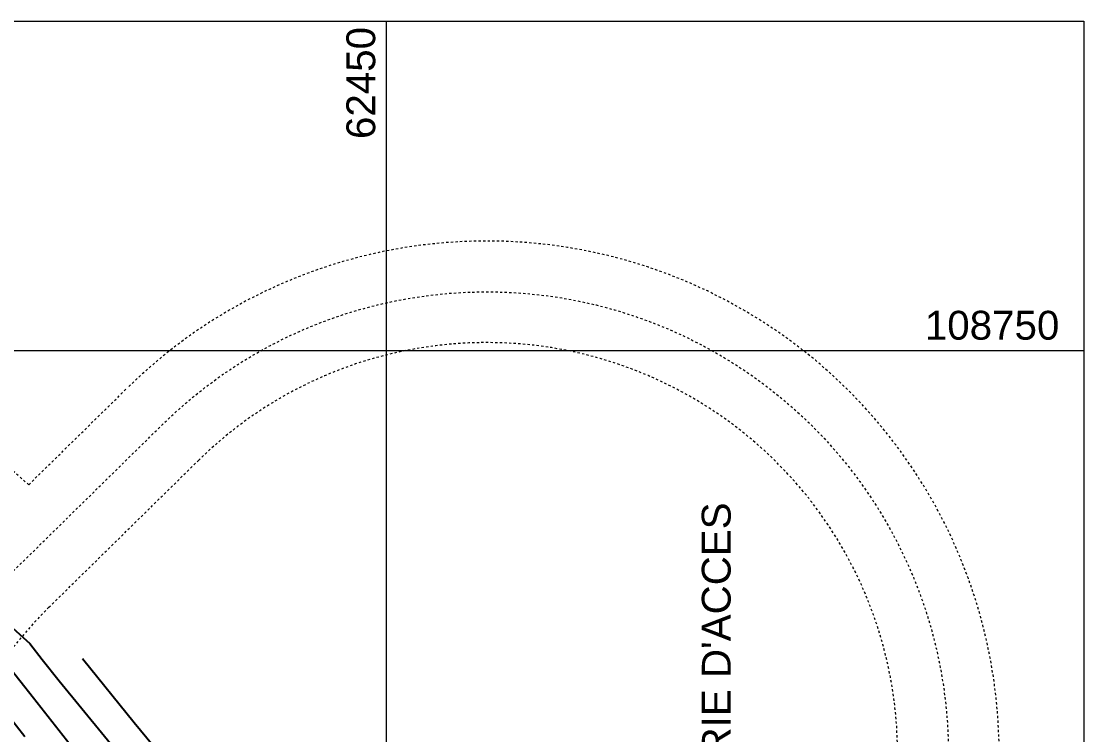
# Model space of a CAD drawing. Extents: x 62344 to 62624, y 108620 to 109406.
# Drawn here: x 62434.2 to 62480.21, y 108733.35 to 108764.27 of the extents above; entities that cross this region are included whole.
import ezdxf
from ezdxf.enums import TextEntityAlignment as Align

# ---------------------------------------------------------------- set-up
doc = ezdxf.new("R2010")
doc.units = 0
doc.header["$LTSCALE"] = 0.039369
doc.header["$MEASUREMENT"] = 0
for name, pattern in [('NASCOSTA', [9.525, 6.35, -3.175]), ('TRATTEGGIATA', [0.75, 0.5, -0.25]), ('TRATTOPUNTO2', [0.5, 0.25, -0.125, 0, -0.125])]:
    doc.linetypes.add(name, pattern=pattern)
for name, color, linetype in [('coordinate', 2, 'Continuous'), ('curve livello 1m', 2, 'Continuous'), ('LIN010TR', 2, 'NASCOSTA'), ('LIN018CO', 6, 'Continuous'), ('LIN025CO', 7, 'Continuous')]:
    doc.layers.add(name, color=color, linetype=linetype)
doc.styles.add('ARIAL', font='arial.ttf')

msp = doc.modelspace()

# ---------------------------------------------------------------- linework, layer by layer
at = {"layer": 'coordinate', "linetype": 'Continuous', "lineweight": 0}
for p, q in [((62449.99999, 108764.27057), (62449.99999, 108620.31839)), ((62343.81004, 108750.00002), (62480.2144, 108750.00002))]:
    msp.add_line(p, q, dxfattribs=at)
at = {"layer": 'curve livello 1m', "flags": 128}
for points in [[(62431.61584, 108739.94717), (62434.56915, 108737.3015), (62434.56915, 108737.3015), (62435.10748, 108736.61918), (62435.83472, 108735.69185), (62435.83472, 108735.69185), (62439.8922, 108730.72777)], [(62436.31834, 108732.91403), (62434.72637, 108734.944), (62433.54793, 108736.43764)], [(62441.35089, 108731.12929), (62439.08898, 108733.87423), (62436.849, 108736.63709)], [(62434.34526, 108733.26883), (62432.5267, 108735.57379)]]:
    msp.add_lwpolyline(points, dxfattribs=at)
at = {"layer": 'LIN010TR', "linetype": 'TRATTOPUNTO2', "lineweight": 0, "ltscale": 5, "flags": 128}
msp.add_lwpolyline([(62433.85212, 108740.44475), (62440.33178, 108746.81237, -0.76502957), (62473.65333, 108727.31449, -0.76502957)], format="xyb", dxfattribs=at)
at = {"layer": 'LIN018CO', "lineweight": 0}
msp.add_lwpolyline([(62480.2144, 108620.31839), (62343.81004, 108620.31839), (62343.81004, 108764.27057), (62480.2144, 108764.27057)], close=True, dxfattribs=at)
at = {"layer": 'LIN025CO', "linetype": 'TRATTEGGIATA', "lineweight": 0, "ltscale": 2}
msp.add_line((62435.39413, 108738.8756), (62441.87379, 108745.24323), dxfattribs=at)
at = {"layer": 'LIN025CO', "linetype": 'TRATTEGGIATA', "lineweight": 0, "ltscale": 2, "flags": 128}
msp.add_lwpolyline([(62434.52033, 108744.18589), (62438.78977, 108748.38151)], dxfattribs=at)
at = {"layer": 'LIN025CO', "linetype": 'TRATTEGGIATA', "lineweight": 0, "ltscale": 2}
for centre, radius, start, end in [((62454.35006, 108732.54745), 22.2, 344.832131, 134.500361), ((62409.90756, 108716.9142), 36.736, 47.933674, 110.118091), ((62454.35006, 108732.54745), 17.8, 344.832131, 134.500361), ((62447.8704, 108726.17983), 17.8, 134.500361, 182.24063)]:
    msp.add_arc(centre, radius, start, end, dxfattribs=at)

# ---------------------------------------------------------------- texts
at = {"layer": 'coordinate', "color": 1, "style": 'ARIAL'}
msp.add_text('62450', height=1.25, rotation=90, dxfattribs=at).set_placement((62449.52734, 108764.02171), align=Align.RIGHT)
msp.add_text('108750', height=1.25, dxfattribs=at).set_placement((62473.33147, 108750.47267))
msp.add_text("GALERIE D'ACCES", height=1.25, rotation=90, dxfattribs=at).set_placement((62464.9208, 108727.75442))

doc.saveas('drawing.dxf')
